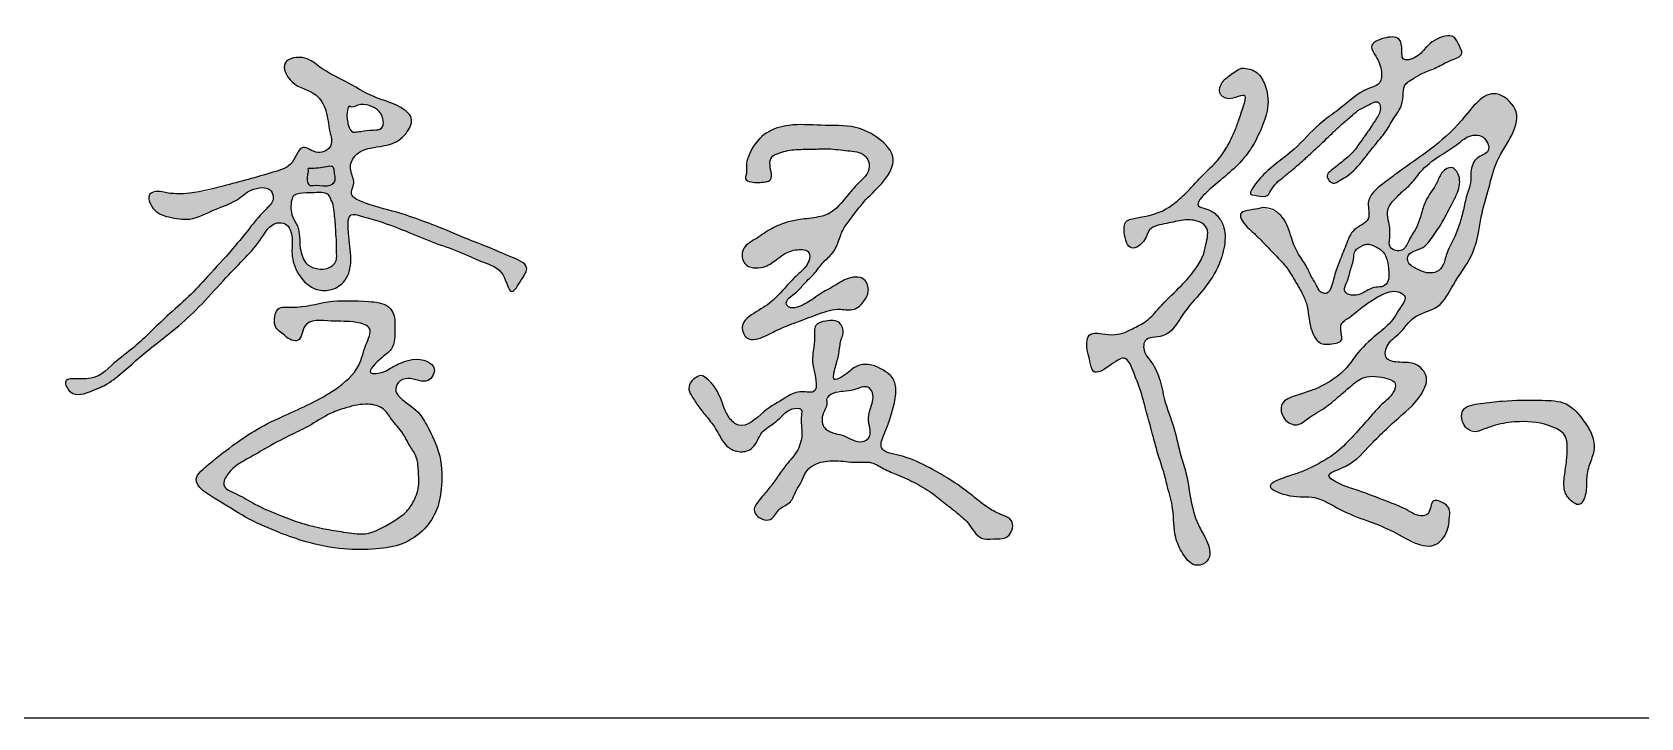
# Model space of a CAD drawing. Extents: x 30064 to 135164, y 17999 to 492668.
# Drawn here: x 110753 to 112421, y 274646 to 275357 of the extents above; entities that cross this region are included whole.
import ezdxf

# ---------------------------------------------------------------- set-up
doc = ezdxf.new("R2010")
doc.units = 0
doc.header["$LTSCALE"] = 1000
doc.header["$MEASUREMENT"] = 0
doc.layers.add('文字和字符', color=7, linetype='Continuous')

msp = doc.modelspace()

# ---------------------------------------------------------------- hatches: boundary and pattern name
at = {"layer": '文字和字符'}
h = msp.add_hatch(color=6, dxfattribs=at)
edge = h.paths.add_edge_path()
edge.add_spline(control_points=[(112016.4, 275190.5), (112016.5, 275190.7), (112029.6, 275211.2), (112044.3, 275221), (112066.4, 275238.3), (112085.2, 275261), (112113.3, 275279.3), (112131, 275296.8), (112152.2, 275301.9), (112152.8, 275318.3), (112148.3, 275329.3), (112137.8, 275343.6), (112154.7, 275351.3), (112171.9, 275352.8), (112173.8, 275339), (112172.8, 275324.9), (112191, 275330.7), (112197.8, 275340.7), (112209, 275350.3), (112227.4, 275356.5), (112232.3, 275343.2), (112238.5, 275331.7), (112220.4, 275326.9), (112209.3, 275319), (112195.7, 275315), (112185.7, 275308.5), (112174.5, 275302.6), (112175, 275289.6), (112173, 275278.7), (112165, 275268.1), (112158.1, 275254.6), (112145.6, 275240.2), (112133.1, 275223.3), (112121, 275209.4), (112109.6, 275203.3), (112101, 275197.1), (112093.7, 275207.5), (112102, 275214.7), (112111, 275221.8), (112122.9, 275231.3), (112130, 275242.4), (112136.2, 275250.7), (112141.7, 275258.8), (112147.3, 275267.4), (112152.4, 275276), (112148.6, 275287.2), (112137.2, 275279.7), (112128, 275276.2), (112119.7, 275268.1), (112111.1, 275261.4), (112103.1, 275253.5), (112095.2, 275246.2), (112087.1, 275238.2), (112077.6, 275229.9), (112069, 275221.5), (112060.1, 275214.1), (112050.2, 275205.7), (112039.8, 275198.3), (112034.6, 275185.4), (112025.2, 275185.2), (112016.4, 275190.4), (112016.4, 275190.5)], knot_values=[0, 0, 0, 0, 28.666202, 58.974239, 88.991361, 140.445622, 182.443945, 226.361589, 246.003405, 261.159642, 285.403493, 300.064839, 321.637432, 343.335684, 360.576762, 372.35608, 392.086641, 412.248863, 426.515031, 455.165125, 470.118963, 480.655269, 502.385008, 524.571649, 543.872014, 558.543079, 575.923356, 590.530581, 608.177969, 621.720424, 644.672751, 671.428143, 700.314854, 733.307285, 745.026327, 756.27632, 770.758758, 775.879479, 798.783005, 820.418083, 838.303351, 852.974217, 863.749723, 878.985175, 896.219108, 903.438329, 919.617985, 935.209773, 949.206114, 965.758141, 981.234157, 995.661007, 1010.855529, 1028.447768, 1048.105951, 1061.049743, 1076.480099, 1102.025547, 1114.040319, 1128.49753, 1139.678117, 1139.678117, 1139.678117, 1139.678117], degree=3, periodic=0)
h = msp.add_hatch(color=6, dxfattribs=at)
edge = h.paths.add_edge_path()
edge.add_spline(control_points=[(110889.9, 275190.6), (110890.2, 275190.5), (110926.8, 275187.3), (110957, 275199.7), (110995.3, 275208.5), (111024.7, 275218), (111031.5, 275243.8), (111048.8, 275227.6), (111066.7, 275237.7), (111060.4, 275256.4), (111059.8, 275274.1), (111047.4, 275296.8), (111023, 275298.1), (111008.4, 275328.3), (111037.4, 275332.9), (111053.9, 275317), (111079.5, 275305.9), (111107.2, 275287.6), (111133.1, 275282.2), (111149.6, 275267.4), (111142.2, 275250.6), (111123.8, 275236.3), (111100.3, 275238.6), (111084.8, 275226.3), (111081.6, 275212.8), (111089.4, 275201), (111081.2, 275187.4), (111104.2, 275175.9), (111127.6, 275171.8), (111158, 275160.9), (111181.8, 275151.8), (111203.9, 275142), (111226.9, 275133.5), (111245.8, 275125), (111270.7, 275115.2), (111260.5, 275099.8), (111248.5, 275079.2), (111243, 275111.3), (111219.7, 275117.5), (111195.7, 275129.8), (111167.8, 275138.6), (111141.2, 275150.4), (111115.9, 275159.8), (111098.7, 275164.6), (111080.6, 275170), (111080.8, 275145.5), (111084, 275129.4), (111083.6, 275110.3), (111077.4, 275097), (111064.8, 275088.1), (111044.9, 275088.2), (111028.5, 275103.8), (111021.3, 275124.8), (111024.2, 275142.6), (111019.2, 275158.4), (111000.4, 275160), (110990, 275138.5), (110971.6, 275119.9), (110949.8, 275097.2), (110927.8, 275072.4), (110904.2, 275050.5), (110877, 275029.8), (110854.2, 275010), (110832.9, 274991.8), (110814.8, 274984.1), (110794.8, 274976.7), (110782.7, 275000.5), (110818.3, 274992.5), (110835.8, 275012.6), (110864.9, 275033.4), (110888.4, 275058.8), (110915.7, 275081.3), (110937.3, 275105.7), (110959.8, 275129.2), (110979, 275153.9), (110992.8, 275170.5), (111004.9, 275181.3), (111000.9, 275197.4), (110979.3, 275194.7), (110964.9, 275180.1), (110941.6, 275173.2), (110919.4, 275160.3), (110895.5, 275164.2), (110878.9, 275169.8), (110868.5, 275192.4), (110889.8, 275190.6), (110889.9, 275190.6)], knot_values=[0, 0, 0, 0, 37.200114, 91.320491, 165.552277, 191.794321, 218.377312, 240.981666, 262.088012, 282.142005, 312.686531, 339.649791, 378.667629, 407.600467, 437.073636, 462.079158, 503.038538, 551.641933, 598.38254, 613.574993, 634.379376, 661.836336, 708.993627, 722.171326, 741.234276, 760.297225, 776.271776, 792.569008, 846.885535, 886.364067, 923.879172, 953.564578, 987.654437, 1022.983531, 1050.737693, 1069.313673, 1091.638002, 1119.125063, 1152.028231, 1189.926643, 1231.5094, 1273.175743, 1312.041059, 1340.553805, 1354.652933, 1375.412602, 1414.027671, 1435.47698, 1451.393633, 1473.994605, 1495.440379, 1528.930707, 1560.560192, 1583.420751, 1605.787661, 1617.314314, 1652.832859, 1689.166989, 1730.614602, 1782.406199, 1827.708188, 1864.317555, 1924.161807, 1954.751664, 1978.414961, 2009.901325, 2025.877661, 2056.206106, 2101.924511, 2138.940455, 2203.653812, 2245.874288, 2285.588792, 2339.12041, 2381.889891, 2414.291903, 2431.736174, 2443.518671, 2472.148613, 2496.841057, 2531.490224, 2570.411868, 2600.571575, 2626.813618, 2647.271258, 2667.490218, 2667.490218, 2667.490218, 2667.490218], degree=3, periodic=0)
edge = h.paths.add_edge_path(flags=16)
edge.add_spline(control_points=[(111025, 275187.4), (111025.1, 275187.5), (111037.2, 275190.7), (111046, 275189.7), (111054.2, 275190.8), (111060.9, 275188.3), (111062.9, 275183.5), (111065.8, 275178.1), (111066.3, 275170.4), (111067.5, 275162.1), (111068.2, 275153.8), (111068, 275147), (111069.4, 275138.9), (111068.5, 275131.5), (111069.4, 275124), (111068.5, 275117.6), (111063.3, 275113.2), (111056, 275109.9), (111046.5, 275111.2), (111037.1, 275115.6), (111033.3, 275124.3), (111030.8, 275133.4), (111030.9, 275144.2), (111029.3, 275155.8), (111023, 275164.4), (111021.2, 275173.8), (111022.1, 275180.9), (111023, 275185), (111025, 275187.4), (111025, 275187.4)], knot_values=[0, 0, 0, 0, 17.404746, 29.387846, 42.985867, 50.266335, 56.954161, 63.801774, 75.581128, 88.455483, 98.941086, 109.792245, 116.806441, 133.072793, 140.441564, 148.341049, 158.751059, 166.832285, 181.387675, 196.945751, 207.369773, 219.600317, 236.294444, 252.093415, 267.338386, 279.187562, 291.635416, 295.082405, 299.162326, 299.162326, 299.162326, 299.162326], degree=3, periodic=0)
edge = h.paths.add_edge_path(flags=16)
edge.add_spline(control_points=[(111083.2, 275279.6), (111083.2, 275279.6), (111094, 275281.5), (111100.7, 275281.3), (111108.2, 275278.6), (111112.3, 275275.3), (111115.7, 275271.5), (111116.9, 275266.4), (111118.1, 275261.4), (111115.1, 275255.1), (111105.1, 275255.2), (111097.2, 275253.9), (111090.4, 275253.3), (111084.6, 275251.7), (111080.8, 275259.3), (111080.3, 275266.3), (111078.4, 275272.5), (111083.1, 275279.7), (111083.2, 275279.6)], knot_values=[0, 0, 0, 0, 11.032394, 27.080246, 35.7167, 42.398017, 49.241922, 56.254438, 64.042896, 70.017142, 82.400073, 100.141744, 104.717416, 111.155207, 123.02071, 132.051492, 141.212423, 151.788927, 151.788927, 151.788927, 151.788927], degree=3, periodic=0)
h = msp.add_hatch(color=6, dxfattribs=at)
edge = h.paths.add_edge_path()
edge.add_spline(control_points=[(111998.6, 275314.2), (111998.4, 275314.1), (111977, 275296.6), (111994.8, 275283.3), (112014.6, 275297.1), (112008.2, 275276.8), (112004.6, 275266.1), (111998.9, 275250.4), (111991.5, 275235.7), (111980.1, 275220.2), (111966.5, 275208.6), (111955, 275195), (111943.9, 275184.1), (111926.8, 275170), (111908, 275165.2), (111885.3, 275162), (111885, 275146.7), (111890.5, 275126.8), (111908, 275139.3), (111910.9, 275155.3), (111930, 275157.7), (111945.5, 275162.2), (111960, 275162), (111974.5, 275154.3), (111970.6, 275137.7), (111967.1, 275122.9), (111958.1, 275108.4), (111943.5, 275091.7), (111925.1, 275075.3), (111910.7, 275057.1), (111894.9, 275049.5), (111882.1, 275042.9), (111867.4, 275042.3), (111845.5, 275047.9), (111846.6, 275026.4), (111850.2, 275015.9), (111852.7, 274998.6), (111871.5, 275011), (111885.4, 275021.8), (111892.8, 275011.3), (111896.2, 275000.7), (111902.2, 274986.9), (111908, 274964.6), (111914.3, 274942.1), (111920.3, 274918.6), (111926.4, 274901.8), (111930.8, 274882.6), (111937.6, 274860.5), (111936.3, 274835.7), (111945.3, 274816.1), (111954.8, 274803.7), (111966.3, 274803.6), (111977.2, 274811.9), (111971.8, 274829.2), (111961, 274846.2), (111953.7, 274870.4), (111951.4, 274896), (111942.7, 274920.8), (111938, 274946.8), (111927.1, 274972.6), (111923, 274997.1), (111915.3, 275013.7), (111905.5, 275023.7), (111904.5, 275041.5), (111932.6, 275038.2), (111945.2, 275065.4), (111966, 275086.7), (111982.8, 275110), (111990.2, 275134), (111990.8, 275153.7), (111982, 275167.4), (111973.1, 275173.4), (111956.6, 275176), (111974.6, 275194.7), (111988.1, 275204.8), (112005.2, 275220.1), (112018.4, 275236.6), (112027.6, 275256.1), (112036.4, 275278.2), (112033.5, 275300.2), (112024.4, 275315.4), (112013.7, 275318.7), (112006, 275320.5), (111998.7, 275314.3), (111998.6, 275314.2)], knot_values=[0, 0, 0, 0, 34.681641, 48.072065, 74.329964, 88.895095, 111.17035, 128.900452, 156.472867, 179.905372, 208.355087, 230.580725, 254.01719, 273.066721, 321.355231, 338.817261, 354.258199, 378.941826, 401.102047, 416.854172, 443.250134, 467.917341, 487.236589, 502.550058, 528.37671, 545.470375, 568.264653, 597.83009, 637.746529, 670.902739, 692.464096, 710.354936, 729.186846, 756.230528, 779.82652, 794.347921, 809.198107, 836.695152, 859.380582, 868.55181, 883.814404, 907.197348, 930.393917, 979.907693, 1004.230046, 1031.618366, 1054.147615, 1086.172461, 1127.622089, 1153.330618, 1177.300132, 1184.664421, 1199.389772, 1226.047392, 1247.395311, 1286.378592, 1328.318353, 1354.32781, 1395.269823, 1437.957794, 1469.914352, 1498.680239, 1511.344868, 1529.007775, 1555.105752, 1597.804477, 1639.655016, 1682.119963, 1714.682311, 1744.156119, 1760.024332, 1779.437309, 1790.885943, 1814.731193, 1846.001898, 1877.602297, 1905.335657, 1934.233701, 1967.004059, 2002.481722, 2023.475353, 2035.765847, 2047.212297, 2058.363573, 2058.363573, 2058.363573, 2058.363573], degree=3, periodic=0)
h = msp.add_hatch(color=6, dxfattribs=at)
edge = h.paths.add_edge_path()
edge.add_spline(control_points=[(112029.7, 275174.6), (112029.9, 275174.6), (112054.6, 275167.5), (112056.7, 275147), (112064, 275128.5), (112074.3, 275115.3), (112079.1, 275102.8), (112085.2, 275094.5), (112087.5, 275087.5), (112098.9, 275082.3), (112102.9, 275103.9), (112108.6, 275119), (112115.5, 275135.7), (112121.5, 275153.6), (112143.1, 275160.3), (112134.2, 275184.3), (112153.2, 275199), (112187.1, 275224.5), (112225.9, 275247.7), (112263.6, 275303.7), (112306.3, 275268.4), (112271.5, 275231.5), (112263.9, 275194.5), (112256, 275169.7), (112252.8, 275145.6), (112245.3, 275120.5), (112227.3, 275097.6), (112213.5, 275068.7), (112184.9, 275064.5), (112173.1, 275044.3), (112158.2, 275035.4), (112153.5, 275015.9), (112172.6, 275013.7), (112188, 275014.7), (112201.6, 275000.4), (112193.4, 274976.1), (112168.2, 274955.8), (112138.8, 274927.5), (112121.2, 274906.8), (112091, 274897.7), (112112.5, 274885.7), (112131.1, 274881), (112154.9, 274870.6), (112177.1, 274863.2), (112190.5, 274853), (112204.1, 274857.6), (112202.3, 274873.3), (112215.9, 274869.2), (112224.3, 274862.6), (112222.3, 274851.4), (112221.4, 274838.7), (112203.5, 274812.5), (112168, 274838.9), (112136.2, 274850.3), (112109.7, 274860.2), (112083.7, 274877.2), (112061.1, 274872.8), (112026.5, 274885.5), (112053.8, 274895.8), (112067.3, 274899.6), (112085.4, 274907.9), (112105.4, 274919), (112123.4, 274938.5), (112138.6, 274955), (112151.5, 274970.7), (112163.7, 274979.2), (112169, 274994.2), (112150.6, 274999.9), (112133.1, 275000.8), (112117.5, 274986.9), (112105.8, 274976.7), (112091.7, 274965.1), (112078.1, 274958.3), (112064.6, 274946.6), (112049.3, 274954.2), (112045.5, 274973.8), (112064.5, 274980), (112083.5, 274985.8), (112102.6, 274995.5), (112118, 275009.9), (112129.9, 275028.4), (112147.7, 275043.2), (112164.6, 275057.4), (112170.6, 275070.4), (112179.7, 275080.8), (112168.3, 275089.9), (112154.2, 275085.7), (112140.2, 275077.2), (112128.4, 275068.9), (112119.4, 275060.3), (112108.9, 275055.2), (112110.4, 275045.2), (112112.3, 275035.9), (112101.2, 275033.2), (112086.8, 275031), (112076.4, 275052.6), (112076.9, 275071), (112069.5, 275087), (112062.5, 275098.7), (112054.4, 275112.9), (112041.7, 275125.7), (112030.2, 275137.7), (112020.7, 275147.6), (112011.9, 275154.5), (112000.6, 275171.8), (112017.5, 275171.9), (112029.6, 275174.6), (112029.7, 275174.6)], knot_values=[0, 0, 0, 0, 27.432872, 59.395361, 85.693134, 109.085552, 128.362609, 140.996926, 151.763291, 157.712951, 186.698752, 208.876995, 234.201156, 260.084919, 284.937489, 307.779824, 344.178191, 370.603449, 488.346466, 550.578274, 584.928952, 664.213103, 704.923077, 747.845979, 770.989275, 806.181381, 854.934517, 893.286489, 930.483071, 961.790102, 984.548855, 1003.508451, 1024.718144, 1046.34914, 1071.076056, 1090.271471, 1144.396456, 1205.241891, 1253.920649, 1274.470919, 1294.501491, 1322.334343, 1367.576566, 1396.031299, 1422.826029, 1429.955148, 1450.476244, 1461.8652, 1477.100741, 1492.069997, 1504.375793, 1531.897919, 1602.108595, 1637.124251, 1679.750326, 1720.374244, 1756.060039, 1787.456838, 1814.277484, 1834.999527, 1853.438436, 1895.015251, 1930.254648, 1962.79728, 1989.05807, 2013.552032, 2026.034617, 2043.218025, 2076.933867, 2099.023719, 2126.230041, 2142.894352, 2174.050972, 2191.234509, 2210.914373, 2232.75608, 2256.675267, 2280.357753, 2319.727615, 2342.899389, 2367.60531, 2410.353703, 2439.962666, 2455.364827, 2473.851128, 2482.49724, 2507.041751, 2528.398061, 2552.516989, 2565.753289, 2581.839762, 2593.467441, 2605.690383, 2613.252568, 2635.359714, 2661.00506, 2697.047344, 2713.801275, 2733.175864, 2753.931383, 2781.462056, 2807.917281, 2823.476427, 2837.489503, 2858.153182, 2884.370537, 2892.288582, 2892.288582, 2892.288582, 2892.288582], degree=3, periodic=0)
edge = h.paths.add_edge_path(flags=16)
edge.add_spline(control_points=[(112164.9, 275182.4), (112164.8, 275182.3), (112155.7, 275170.1), (112161, 275157.9), (112161.6, 275145.9), (112158.7, 275131.6), (112175.5, 275127.4), (112180.3, 275141.9), (112188.8, 275152.8), (112193.4, 275167.1), (112197.9, 275184.3), (112209.1, 275197.1), (112213.8, 275211.6), (112225.7, 275219.2), (112235.3, 275205.5), (112232.1, 275191.8), (112226.1, 275180.2), (112219.9, 275168.8), (112214.9, 275157.5), (112205.4, 275145.5), (112198, 275131.2), (112178.4, 275128.8), (112179.7, 275115.1), (112189.4, 275110.9), (112199.7, 275105.9), (112216.3, 275108.2), (112218.8, 275128.3), (112228.3, 275143.4), (112233.9, 275159.1), (112237.6, 275174.1), (112240.4, 275187.9), (112245.4, 275200), (112244.2, 275212.9), (112248.7, 275227.4), (112267.2, 275231.6), (112258.6, 275252), (112240.5, 275249.2), (112228.4, 275237.6), (112210.6, 275227.6), (112193.9, 275214.7), (112182.6, 275197.8), (112173.7, 275191.9), (112165, 275182.5), (112164.9, 275182.4)], knot_values=[0, 0, 0, 0, 19.744507, 34.157131, 56.912893, 69.911234, 87.399526, 104.154629, 124.530072, 146.715715, 165.190697, 198.370593, 214.639562, 229.161561, 244.798567, 268.894407, 285.44538, 299.384274, 322.908118, 336.418052, 363.110061, 388.511726, 395.681319, 413.735699, 426.886572, 444.721671, 472.606193, 498.451489, 520.637008, 541.419327, 562.830776, 579.059192, 594.65128, 616.732747, 635.831876, 655.966223, 679.349301, 698.350322, 726.390651, 763.332051, 786.837613, 805.134121, 818.66464, 818.66464, 818.66464, 818.66464], degree=3, periodic=0)
edge = h.paths.add_edge_path(flags=16)
edge.add_spline(control_points=[(112133.2, 275135.5), (112133.1, 275135.5), (112122.1, 275130.3), (112124.5, 275118.9), (112119.3, 275109.9), (112117.9, 275099.7), (112114.1, 275094.1), (112113.4, 275086.4), (112123, 275082.1), (112134.2, 275086.2), (112144.1, 275093), (112154.5, 275091.7), (112160.8, 275100.3), (112159.4, 275111.1), (112158.1, 275122), (112153.2, 275130.5), (112145.2, 275134.3), (112140, 275138.2), (112133.3, 275135.5), (112133.2, 275135.5)], knot_values=[0, 0, 0, 0, 14.292967, 26.663458, 46.005146, 55.397894, 68.805265, 74.060786, 84.885427, 103.559239, 122.783611, 133.392057, 143.205535, 161.756698, 177.271697, 189.090572, 200.297464, 212.920328, 218.424594, 218.424594, 218.424594, 218.424594], degree=3, periodic=0)
h = msp.add_hatch(color=6, dxfattribs=at)
edge = h.paths.add_edge_path()
edge.add_spline(control_points=[(111494.1, 275211.9), (111494.1, 275212.1), (111496.5, 275238.8), (111513.2, 275252.9), (111540.9, 275262.5), (111571.9, 275258.9), (111604.9, 275260.9), (111631.2, 275248.2), (111651.7, 275226.4), (111636.8, 275200.2), (111618.1, 275184.7), (111605.5, 275167.4), (111594.6, 275154.3), (111589.6, 275141), (111585, 275127.4), (111573.2, 275118.7), (111565.1, 275106.3), (111554.5, 275096.9), (111546.4, 275086.8), (111538.8, 275082.3), (111534.1, 275076.2), (111538, 275069.6), (111549.9, 275071.5), (111559.7, 275077.7), (111571.9, 275086.5), (111584.4, 275092.8), (111597.6, 275102), (111616.6, 275104.7), (111622, 275087.9), (111615.8, 275076.8), (111605.9, 275066.8), (111588.1, 275070.9), (111569, 275064.7), (111549, 275056.7), (111529.5, 275050), (111514.1, 275041), (111494.2, 275034.3), (111485.9, 275055.3), (111504.9, 275067), (111523.9, 275078.8), (111536.7, 275095.5), (111550.1, 275107.8), (111558.6, 275116), (111560.8, 275130.7), (111544.6, 275131.9), (111533.8, 275127.5), (111523.1, 275119.1), (111511.3, 275110.8), (111490.1, 275112), (111487.9, 275133.6), (111504.1, 275142), (111517.9, 275152.4), (111533.9, 275159.4), (111550.9, 275162.7), (111565.6, 275163.9), (111584.7, 275169.1), (111597.1, 275185.6), (111610, 275200.4), (111621.1, 275210.4), (111621.6, 275221.9), (111614.5, 275232.4), (111597.7, 275233.4), (111580.1, 275236.1), (111561.3, 275234.9), (111543.6, 275235.5), (111529.7, 275232.3), (111518.8, 275227.6), (111517.3, 275216.4), (111522.6, 275203.1), (111509.6, 275200.6), (111502.5, 275200.8), (111490.2, 275202.7), (111494.1, 275211.8), (111494.1, 275211.9)], knot_values=[0, 0, 0, 0, 29.30094, 65.038017, 98.639858, 145.229586, 194.795516, 232.114749, 266.925891, 301.913022, 339.267477, 370.852415, 390.177296, 409.795645, 429.660369, 448.333163, 468.729795, 490.881928, 507.437968, 521.157629, 529.07634, 535.254347, 547.876184, 571.501508, 585.319952, 610.337259, 628.877614, 654.734455, 672.908705, 688.379255, 706.720612, 726.29753, 758.239497, 788.950264, 816.810279, 842.152582, 868.097908, 885.262369, 914.728674, 944.648733, 982.813695, 999.650213, 1020.22886, 1032.723569, 1049.493141, 1071.095002, 1083.923681, 1105.362623, 1132.075217, 1152.211283, 1174.931511, 1200.704595, 1226.158921, 1246.312234, 1272.681377, 1287.962092, 1326.688213, 1353.277295, 1371.722858, 1386.128581, 1396.514529, 1421.520631, 1449.460288, 1472.518928, 1499.291724, 1522.558099, 1533.076665, 1544.456492, 1567.099854, 1573.093813, 1593.678612, 1602.883204, 1613.437455, 1613.437455, 1613.437455, 1613.437455], degree=3, periodic=0)
h = msp.add_hatch(color=6, dxfattribs=at)
edge = h.paths.add_edge_path()
edge.add_spline(control_points=[(111016.1, 275041.2), (111016.2, 275041.1), (111034.7, 275030.4), (111032.6, 275061.7), (111065.5, 275055.4), (111084.1, 275057.7), (111108.4, 275050.8), (111097.1, 275029.9), (111093.4, 275006.5), (111061.1, 274979.2), (111023.5, 274962.9), (110988, 274946.5), (110961.7, 274928.7), (110942.3, 274913.2), (110913.7, 274890), (110951.2, 274868.4), (110976.4, 274851.6), (111008.4, 274837.8), (111040.6, 274826.4), (111074.4, 274819.6), (111108.1, 274819.8), (111137.9, 274824.2), (111160.4, 274839.3), (111174.6, 274861.4), (111178.9, 274889.3), (111177.5, 274919.6), (111165.2, 274944), (111153.6, 274965.4), (111138.4, 274973.1), (111128.8, 274984.2), (111132.3, 274994.6), (111146.3, 275000.5), (111162.6, 274989), (111172.7, 275005.6), (111161.3, 275020.4), (111140.6, 275016.8), (111125.8, 275008.5), (111117, 275003.2), (111096.4, 275000.5), (111115.3, 275019.5), (111129.4, 275028.5), (111129.5, 275048.2), (111129.6, 275063.7), (111119.8, 275076), (111094.3, 275077.8), (111060.8, 275079.4), (111032.3, 275069.5), (111007.1, 275072.9), (111004.1, 275059.4), (111004.3, 275049), (111016, 275041.3), (111016.1, 275041.2)], knot_values=[0, 0, 0, 0, 18.772704, 41.477809, 80.044627, 116.802218, 137.16377, 161.475231, 192.122008, 241.084265, 322.841358, 366.476474, 403.599349, 452.266279, 480.822437, 525.281218, 577.345985, 625.678179, 664.966098, 720.530015, 767.556127, 805.470545, 843.947055, 876.303707, 911.805465, 960.132454, 999.3713, 1024.963912, 1058.777917, 1069.239579, 1081.911788, 1097.237565, 1126.410668, 1144.842947, 1154.50106, 1197.467328, 1213.824352, 1225.506518, 1243.541639, 1270.934025, 1289.010321, 1319.830534, 1342.259698, 1352.785688, 1381.704372, 1440.604971, 1492.626113, 1513.017666, 1528.122336, 1540.553544, 1559.179396, 1559.179396, 1559.179396, 1559.179396], degree=3, periodic=0)
edge = h.paths.add_edge_path(flags=16)
edge.add_spline(control_points=[(110994.7, 274924.5), (110994.9, 274924.6), (111020.6, 274938.9), (111040.8, 274947.6), (111059.8, 274960.8), (111081, 274968), (111099.1, 274972.4), (111117.8, 274968), (111126.5, 274953.5), (111137.6, 274942), (111144.4, 274927.9), (111152.8, 274916.2), (111153.8, 274902.2), (111155.1, 274886.5), (111150.3, 274871.2), (111140.7, 274857.3), (111123.1, 274846.2), (111101.9, 274833.7), (111076.8, 274838.2), (111054.9, 274841.6), (111032.8, 274846.9), (111009.1, 274855.9), (110985.7, 274865.5), (110968.6, 274876.9), (110948.3, 274884.4), (110956.7, 274900.7), (110969.3, 274910.5), (110980.3, 274915.8), (110994.6, 274924.4), (110994.7, 274924.5)], knot_values=[0, 0, 0, 0, 40.204211, 70.058468, 108.464216, 130.884004, 163.643923, 185.732296, 204.334618, 231.03456, 252.428664, 268.982791, 289.824735, 309.33459, 334.505674, 354.736006, 378.254387, 420.802499, 451.909656, 480.365956, 514.245068, 545.922498, 586.383232, 616.269524, 639.057016, 655.457897, 678.34596, 704.341019, 720.45671, 720.45671, 720.45671, 720.45671], degree=3, periodic=0)
h = msp.add_hatch(color=6, dxfattribs=at)
edge = h.paths.add_edge_path()
edge.add_spline(control_points=[(111449.2, 274999.9), (111449.5, 274999.7), (111470.7, 274977.6), (111472, 274959.2), (111490.8, 274942.5), (111511.8, 274964.5), (111531.1, 274975.5), (111547.7, 274985.7), (111573.2, 274978.8), (111558.1, 275016.1), (111566.3, 275034.1), (111562.8, 275053.9), (111577.3, 275057.6), (111591.1, 275058.4), (111595.4, 275045.8), (111591, 275036.2), (111590.3, 275024.8), (111587.1, 275012.7), (111584.8, 275004.4), (111582.7, 274992.5), (111599.9, 275003.2), (111608.1, 275012), (111623.4, 275012.5), (111635, 275006.7), (111646.1, 274999.6), (111650.3, 274984.1), (111646.5, 274968.8), (111642.2, 274953), (111636.8, 274940.5), (111629.4, 274921.5), (111658.1, 274917.4), (111681.1, 274906.6), (111707.2, 274891.9), (111727.9, 274876.3), (111743.5, 274863.3), (111757.3, 274856.3), (111772.2, 274850.9), (111768, 274830.7), (111751.3, 274831.4), (111733.8, 274830), (111725.4, 274847.7), (111712.5, 274857.8), (111700.2, 274867.5), (111686.9, 274878.6), (111669.9, 274889.1), (111652.2, 274896.8), (111636, 274903.3), (111623.3, 274912), (111606.6, 274909.7), (111590, 274912.6), (111571, 274912.1), (111555.7, 274903.8), (111551.6, 274890.5), (111544.6, 274881.2), (111540.8, 274867.5), (111526.4, 274863.3), (111521.2, 274849.7), (111508.4, 274850.9), (111498.4, 274860.9), (111508.7, 274873), (111516.8, 274882.8), (111525.6, 274894.1), (111532.4, 274904.6), (111540, 274913.4), (111548, 274923.3), (111553.2, 274940.1), (111549.4, 274953.6), (111552.3, 274967.2), (111536.9, 274966.5), (111530, 274957.1), (111519.7, 274948.7), (111507.2, 274941.5), (111503.7, 274924.6), (111486.6, 274919.6), (111471, 274927), (111464.2, 274942.6), (111454.6, 274955.5), (111445.4, 274966.2), (111438.9, 274976.5), (111432.2, 274987), (111436.4, 274998.9), (111449.2, 274999.9), (111449.2, 274999.9)], knot_values=[0, 0, 0, 0, 39.878613, 71.084001, 88.571602, 128.557403, 167.51423, 188.674821, 208.323573, 251.533868, 286.022948, 304.040745, 319.866458, 339.38013, 355.294206, 363.866941, 383.035676, 402.399015, 414.36713, 422.122541, 442.348267, 461.81608, 481.686971, 497.958095, 516.551099, 533.839574, 560.727072, 581.394562, 601.159722, 620.894041, 649.426299, 690.673374, 738.289465, 770.144861, 799.264352, 821.404135, 836.808472, 857.647162, 880.926807, 898.121658, 926.751504, 950.035011, 967.352307, 991.998193, 1021.862108, 1050.46209, 1072.140687, 1094.880373, 1111.335022, 1139.52005, 1164.970822, 1190.259232, 1204.665599, 1221.240117, 1239.017221, 1259.177234, 1277.618397, 1289.978389, 1306.483927, 1324.261031, 1344.706721, 1362.799886, 1383.241029, 1396.927367, 1410.79459, 1436.58756, 1464.687551, 1472.224323, 1485.322698, 1508.470744, 1522.732623, 1540.039638, 1566.844928, 1584.840343, 1605.723939, 1632.903668, 1653.059236, 1673.030566, 1691.341619, 1704.216169, 1722.92022, 1735.167177, 1735.167177, 1735.167177, 1735.167177], degree=3, periodic=0)
edge = h.paths.add_edge_path(flags=16)
edge.add_spline(control_points=[(111577, 274975.6), (111577, 274975.7), (111588.6, 274988.8), (111602.2, 274981.6), (111618.9, 274991.9), (111625.8, 274981.8), (111624.9, 274973), (111621.4, 274964), (111619.5, 274953.9), (111622.3, 274945.5), (111622.4, 274938.8), (111619.2, 274933.4), (111610.8, 274930.6), (111602, 274934.8), (111593, 274939.2), (111583.1, 274940.6), (111571.7, 274946.5), (111571.9, 274962), (111578.3, 274967.6), (111577, 274975.6), (111577, 274975.6)], knot_values=[0, 0, 0, 0, 12.518583, 43.117128, 64.43384, 73.999097, 86.909074, 99.916825, 114.388405, 128.459585, 136.124934, 141.701946, 153.518143, 168.483557, 180.957273, 194.904784, 210.427714, 229.577537, 246.211116, 250.540926, 250.540926, 250.540926, 250.540926], degree=3, periodic=0)
h = msp.add_hatch(color=6, dxfattribs=at)
edge = h.paths.add_edge_path()
edge.add_spline(control_points=[(112253.1, 274942.8), (112253.3, 274942.9), (112276.3, 274951.8), (112298.1, 274953.3), (112324.1, 274951.4), (112343.8, 274940), (112345.1, 274924.8), (112344.2, 274910.7), (112341.5, 274895), (112340.8, 274880), (112347.6, 274870.8), (112359.1, 274863.1), (112365.4, 274879.8), (112364.1, 274893.1), (112367, 274908.4), (112374.2, 274922.6), (112371.5, 274939), (112361.1, 274955.3), (112345.8, 274974.2), (112312.8, 274975), (112283.1, 274975.1), (112256.8, 274971.6), (112233.6, 274969), (112233.4, 274944.6), (112252.9, 274942.8), (112253.1, 274942.8)], knot_values=[0, 0, 0, 0, 27.563865, 56.695241, 102.242536, 124.004216, 136.411448, 158.63331, 179.899671, 199.3513, 213.673571, 224.845605, 243.023995, 261.921703, 282.270986, 301.572813, 323.389476, 342.524862, 378.241957, 410.829433, 464.696782, 494.311037, 519.262799, 542.254368, 560.867544, 560.867544, 560.867544, 560.867544], degree=3, periodic=0)

# ---------------------------------------------------------------- linework, layer by layer
msp.add_line((105180.8, 274645.5), (113180.8, 274645.5))
at = {"layer": '文字和字符', "color": 6}
for points, start_tangent, end_tangent in [([(112016.4, 275190.5), (112028.4, 275207.3), (112044.9, 275221.7), (112061.7, 275235.3), (112088.1, 275261.3), (112112.1, 275279.7), (112138.1, 275297.7), (112150.6, 275304.5), (112152.2, 275315.3), (112146.2, 275331.7), (112141.8, 275341.4), (112154.6, 275350.2), (112170.2, 275349.4), (112173.4, 275337.4), (112174.6, 275328.9), (112188.6, 275331.3), (112199.1, 275341.4), (112207.1, 275347.9), (112227.4, 275351.4), (112233, 275342.2), (112235.5, 275335), (112222.2, 275326.5), (112208, 275319.3), (112195.1, 275314.1), (112185.9, 275308.8), (112176.2, 275300.9), (112174.6, 275290.5), (112171.8, 275278.1), (112166.6, 275269.9), (112158, 275255.7), (112146.2, 275240.5), (112133.3, 275224.1), (112116.5, 275207.3), (112109.3, 275202.9), (112101.7, 275200.1), (112096.1, 275208.9), (112098.5, 275211.7), (112111.3, 275222.1), (112122.9, 275232.5), (112130.5, 275242.9), (112136.7, 275251.5), (112141.1, 275257.9), (112147, 275267.1), (112151, 275278.9), (112149, 275283.7), (112137.7, 275280.5), (112127.8, 275275.2), (112120.1, 275268.7), (112111, 275261), (112102.9, 275253.4), (112095.3, 275246.2), (112087.5, 275238.7), (112078.1, 275230.1), (112067.7, 275220.5), (112060.6, 275214.5), (112052, 275207.4), (112038.8, 275194.5), (112034, 275187.3), (112023.6, 275186.9), (112016.4, 275190.5)], (0.427331, 0.904095), (0.427331, 0.904095)), ([(110889.9, 275190.6), (110916.7, 275189.6), (110954.8, 275197.8), (111006.3, 275212.2), (111022.8, 275221.5), (111034.1, 275236.9), (111049.6, 275231.8), (111063, 275239), (111062, 275253.4), (111057.8, 275275), (111047.5, 275291.5), (111022.8, 275304.9), (111015.6, 275324.5), (111036.2, 275329.6), (111051.7, 275320.3), (111077.4, 275305.9), (111108.3, 275289.4), (111139.2, 275276.1), (111146.4, 275267.8), (111142.3, 275253.4), (111126.9, 275241.1), (111093.9, 275232.8), (111086.7, 275226.6), (111083.6, 275213.3), (111086.7, 275199.9), (111084.6, 275188.5), (111093.9, 275181.3), (111131.3, 275169.8), (111158.3, 275160.7), (111183.5, 275150.9), (111203.2, 275142.6), (111226, 275133.6), (111249.5, 275123.7), (111266, 275112.3), (111260.8, 275100), (111250.5, 275087.6), (111241.2, 275105.1), (111221.3, 275117.9), (111196.2, 275128.7), (111168.1, 275139.1), (111140.3, 275150.4), (111114, 275160.1), (111094.3, 275165.9), (111084.2, 275167), (111081, 275152.4), (111083.6, 275124.7), (111082.4, 275109.3), (111077.4, 275099), (111064, 275089.7), (111048.6, 275089.7), (111030, 275105.1), (111022.8, 275126.8), (111022.8, 275143.2), (111015.6, 275157.7), (111007.4, 275158.7), (110989.4, 275140.4), (110972.3, 275120.6), (110951.7, 275099), (110926.3, 275071.6), (110902.3, 275049.5), (110881.7, 275033.1), (110848.7, 275005.3), (110831.2, 274991.9), (110815.7, 274984.7), (110793, 274983.6), (110787.9, 274993.9), (110809.5, 274997), (110838.2, 275013.2), (110859, 275030), (110893, 275061.9), (110915.6, 275082.3), (110935.2, 275103.1), (110961.1, 275131.7), (110980.6, 275155.6), (110996, 275173.1), (111003.2, 275183.4), (111001.2, 275191.6), (110980.6, 275192.7), (110965.8, 275182.8), (110943, 275172.6), (110916.7, 275162.8), (110895, 275164.9), (110878.6, 275174.1), (110875.5, 275188.5), (110889.9, 275190.6)], (0.971288, -0.237905), (0.971288, -0.237905)), ([(111998.6, 275314.2), (111984.6, 275293.5), (111992.3, 275287.6), (112011, 275290.3), (112009.2, 275280), (112004.1, 275264.7), (111999.6, 275252.8), (111990.5, 275235.1), (111980.4, 275221.6), (111965.8, 275207.2), (111955, 275195.4), (111942.9, 275183.6), (111932.1, 275175.1), (111899.1, 275164.1), (111887.3, 275159.8), (111885.6, 275148.8), (111893.2, 275132.8), (111906.7, 275141.2), (111911.8, 275151.4), (111929.6, 275158.2), (111947, 275161.6), (111960.9, 275160.7), (111970.2, 275154.8), (111970.2, 275136.2), (111966.9, 275124.3), (111958.7, 275110.1), (111944.8, 275093.9), (111924.5, 275073.5), (111907.6, 275056.6), (111894.1, 275049), (111882.2, 275043.9), (111868.7, 275043.1), (111849.2, 275042.2), (111847.5, 275025.3), (111850, 275015.2), (111853.4, 275005), (111872, 275011.8), (111887.3, 275017.7), (111891.5, 275012.6), (111895.7, 275002.5), (111901.8, 274986.8), (111906.4, 274970.7), (111915.8, 274936.3), (111920.4, 274919.4), (111926.4, 274900.5), (111930.5, 274884.8), (111935.7, 274862.4), (111938.9, 274832.7), (111946.4, 274815.7), (111959.1, 274804), (111964.4, 274804), (111972.9, 274810.4), (111970.8, 274829.5), (111963.6, 274843.1), (111954.9, 274869.8), (111949.5, 274899.5), (111944.2, 274917.5), (111937, 274946.1), (111927.4, 274975.4), (111921.8, 274997.7), (111912.4, 275016.2), (111907.1, 275023.6), (111907.1, 275036.3), (111925.1, 275041.6), (111946.4, 275063.9), (111965.5, 275087.2), (111982.4, 275112.7), (111989.3, 275135.1), (111988.1, 275156.3), (111982.1, 275166), (111970.2, 275173.4), (111962.5, 275176.3), (111971.4, 275191), (111988.5, 275205.6), (112005.2, 275221.1), (112017.6, 275236.8), (112027, 275255.4), (112034.2, 275277.9), (112030.8, 275303.2), (112021.9, 275315.4), (112013.6, 275318.6), (112005.4, 275318.6), (111998.6, 275314.2)], (-0.854695, -0.51913), (-0.854695, -0.51913)), ([(112029.7, 275174.6), (112047.8, 275166.5), (112058, 275145.9), (112065.1, 275128.3), (112074.1, 275114.1), (112080.3, 275101.7), (112085, 275093.9), (112089.1, 275087.3), (112093, 275085.5), (112103.4, 275103.5), (112108.6, 275118.7), (112115.3, 275135.6), (112124.4, 275151.9), (112138.5, 275163), (112138.5, 275179.4), (112154.7, 275200.1), (112169.9, 275211.5), (112235.4, 275265.4), (112271.2, 275292.5), (112290.5, 275277), (112272.2, 275222.9), (112263.5, 275194.9), (112255.7, 275165), (112252.8, 275148.5), (112245.1, 275124.4), (112226.7, 275094.4), (112210.3, 275072.2), (112186.1, 275060.6), (112170.7, 275044.2), (112159.1, 275032.6), (112157.1, 275019.1), (112171.6, 275014.2), (112187.1, 275012.3), (112198.7, 274998.8), (112195.8, 274985.3), (112169.7, 274956.3), (112138.1, 274925.8), (112110.5, 274904.3), (112097.6, 274896.8), (112109.1, 274888.1), (112128, 274881.3), (112158.5, 274869.7), (112177.4, 274861.8), (112195.5, 274855), (112200.2, 274857.1), (112206.3, 274870.5), (112214.4, 274869.2), (112222.5, 274861.8), (112222.5, 274851), (112221.1, 274842.2), (112209.6, 274826.1), (112161.1, 274840.2), (112137.7, 274849.8), (112109.4, 274861.6), (112082.8, 274873.9), (112057.2, 274875.9), (112036.9, 274886.1), (112053.8, 274895.5), (112068, 274900.2), (112080.1, 274905.6), (112105.7, 274921.1), (112123.8, 274938.9), (112139.5, 274956.4), (112152.3, 274970.3), (112164.4, 274983.1), (112166.5, 274991.9), (112155.7, 274998), (112131.4, 274997.3), (112118.6, 274987.9), (112103.7, 274975.1), (112094.3, 274967.6), (112075.4, 274955.5), (112064.6, 274949.4), (112051.8, 274955.5), (112049.1, 274971), (112063.9, 274979.8), (112080.1, 274985.2), (112105.1, 274998.7), (112117.2, 275010.1), (112128, 275024.3), (112150.4, 275045.5), (112165.4, 275060.6), (112171.2, 275070.1), (112176.3, 275082.3), (112171.7, 275086.5), (112154.1, 275084.9), (112140.7, 275077.3), (112126.7, 275067), (112119.3, 275061), (112110.5, 275053.4), (112110.5, 275045.1), (112110.1, 275036.3), (112105.1, 275034.2), (112089.1, 275034.2), (112079.1, 275049.7), (112074.3, 275075.2), (112069.6, 275086.3), (112062.7, 275098.4), (112054.8, 275111.1), (112041.6, 275125.9), (112028.3, 275139.7), (112020.4, 275147.6), (112013, 275154.5), (112006.1, 275167.7), (112024.1, 275173.5), (112029.7, 275174.6)], (0.998657, 0.051807), (0.998657, 0.051807)), ([(111083.2, 275279.6), (111091, 275280.8), (111102.6, 275280.4), (111108.4, 275278.1), (111112.2, 275275.2), (111115.3, 275271.4), (111116.9, 275266.6), (111117.4, 275261), (111115.5, 275257.1), (111106.8, 275255), (111094.1, 275253.7), (111090.8, 275253.3), (111086.2, 275252.9), (111081.2, 275259.8), (111080.1, 275266.2), (111079.8, 275272.8), (111083.2, 275279.6)], (0.61273, -0.790293), (0.61273, -0.790293)), ([(111494.1, 275211.9), (111498, 275232.6), (111514.9, 275252.1), (111537.8, 275259.9), (111571.4, 275260), (111607, 275257.7), (111631.2, 275246), (111645.9, 275225.7), (111636.4, 275202.4), (111617.8, 275182.9), (111603.5, 275165.2), (111595.3, 275153.9), (111589.7, 275141), (111583.6, 275128), (111574.1, 275118.5), (111564.9, 275107.1), (111553.8, 275095.6), (111545.6, 275086.9), (111537.9, 275080.7), (111535.2, 275075.7), (111537.4, 275071.8), (111546.4, 275071.4), (111561.6, 275079.1), (111569.8, 275084.8), (111585.4, 275093.8), (111597.1, 275100.3), (111615.7, 275100.1), (111620.2, 275087.8), (111615.7, 275077.6), (111605.5, 275069.2), (111591.4, 275069.2), (111568.9, 275064.4), (111548.1, 275056.6), (111529.4, 275049.3), (111513, 275041.3), (111494.4, 275039.5), (111489.6, 275050.9), (111504, 275066.5), (111521.7, 275078.8), (111540.6, 275098.8), (111549.4, 275107.2), (111558.4, 275119), (111558.7, 275128), (111546.9, 275131), (111532.2, 275125.9), (111524.7, 275120.5), (111511.2, 275113), (111492.3, 275116.6), (111490.5, 275131), (111502.8, 275141.8), (111518.4, 275151.9), (111535.2, 275159.2), (111549.4, 275162.2), (111568.3, 275164.9), (111578.8, 275168.2), (111598.9, 275187.5), (111611.7, 275201.7), (111620.1, 275212.1), (111620.4, 275222.5), (111616.2, 275228.7), (111598.9, 275233.6), (111578.8, 275235.5), (111562.2, 275235.2), (111542.9, 275234.6), (111526.6, 275230.8), (111520.1, 275226.9), (111518.3, 275218.9), (111517.7, 275202.6), (111513.5, 275201.4), (111498.7, 275201.4), (111492.8, 275204.4), (111494.1, 275211.9)], (-0.158954, 0.987286), (-0.158954, 0.987286)), ([(112164.9, 275182.4), (112158.4, 275169.8), (112159.8, 275159.5), (112160.7, 275143.1), (112161.2, 275133.8), (112173.4, 275130.5), (112180.4, 275140.3), (112187.9, 275153), (112193.5, 275167.9), (112197.7, 275180.6), (112209.9, 275201.1), (112215.5, 275211.4), (112224.9, 275216.1), (112232.3, 275207.7), (112230.9, 275190.4), (112225.8, 275179.6), (112221.1, 275170.7), (112213.1, 275155.8), (112207.5, 275147.8), (112194.9, 275133.3), (112179.4, 275123.5), (112179.9, 275118.4), (112190.2, 275110.4), (112199.1, 275107.1), (112211.7, 275109.5), (112220.2, 275127.7), (112228.1, 275144.5), (112233.7, 275159.5), (112237.5, 275174), (112241.2, 275189), (112244.5, 275200.2), (112245, 275211.4), (112251.5, 275225.9), (112262.8, 275233.9), (112257.6, 275247.5), (112240.8, 275247.5), (112229.7, 275239.4), (112212.8, 275228.4), (112192.4, 275211.2), (112181.6, 275198.1), (112171.8, 275189.4), (112164.9, 275182.4)], (-0.702795, -0.711393), (-0.702795, -0.711393)), ([(111039.7, 275215), (111047.7, 275215.5), (111056.6, 275216.6), (111063.8, 275217.4), (111065.4, 275216.7), (111066.5, 275213.1), (111067.4, 275206.7), (111067, 275201.6), (111063.6, 275198.5), (111058.1, 275197.2), (111045, 275197.7), (111041.1, 275197.7), (111038.5, 275205), (111039.2, 275210.5), (111039.4, 275213.3), (111039.7, 275215)], (0.999939, 0.01108), (0.999939, 0.01108)), ([(111025, 275187.4), (111037.3, 275189.9), (111045.9, 275190.1), (111055.7, 275189.9), (111060.5, 275187.7), (111062.9, 275183.6), (111065, 275179.1), (111066.4, 275170.7), (111067.5, 275161.5), (111068, 275153.9), (111068.3, 275146.1), (111068.9, 275141.1), (111068.9, 275129.4), (111069.1, 275124.1), (111068, 275118.5), (111062.7, 275113.2), (111057.3, 275111), (111046.9, 275111.7), (111037.2, 275117.3), (111033.7, 275123.9), (111031.4, 275132.4), (111030.6, 275144.4), (111028.4, 275155.6), (111023.3, 275165.4), (111021.7, 275173.8), (111022.5, 275182.7), (111023.3, 275185), (111025, 275187.4)], (0.909237, 0.416279), (0.909237, 0.416279)), ([(112133.2, 275135.5), (112124.8, 275129.5), (112123.2, 275120.8), (112119.3, 275107.4), (112117.7, 275100.8), (112114.1, 275091.9), (112114.1, 275088.1), (112120.7, 275083.9), (112133.8, 275086.7), (112146.6, 275092.1), (112154.2, 275093.1), (112158.8, 275098.4), (112159.4, 275111.8), (112157.2, 275122.8), (112152.6, 275129.9), (112145.8, 275134.3), (112137, 275136.7), (112133.2, 275135.5)], (-0.905829, -0.423645), (-0.905829, -0.423645)), ([(111016.1, 275041.2), (111028.9, 275037), (111036, 275051.7), (111063.3, 275057), (111089.7, 275055.5), (111103.1, 275049.3), (111099.3, 275032.2), (111092.1, 275011.3), (111067.4, 274986.1), (111015.1, 274959), (110987, 274945), (110964.6, 274930.3), (110936.9, 274908.8), (110923.4, 274893.2), (110946.3, 274870.9), (110978.5, 274851.6), (111010.3, 274837.4), (111037.1, 274828.2), (111076.5, 274820.7), (111110.3, 274820.7), (111137.1, 274826.1), (111160.1, 274841.6), (111172.7, 274861.2), (111177.7, 274886.3), (111174.8, 274921), (111163.5, 274947), (111153.4, 274962.4), (111134.6, 274977.9), (111130.4, 274984.2), (111132.9, 274992.9), (111143, 274997.5), (111163.9, 274995.5), (111170.2, 275007.2), (111166.4, 275013), (111135.4, 275013.4), (111125, 275008), (111117.5, 275004.2), (111104.5, 275003.4), (111116.2, 275019.3), (111125.8, 275028.1), (111129.5, 275050), (111127.2, 275066), (111122.4, 275071.9), (111102.3, 275077.2), (111059.8, 275076.8), (111022.7, 275071.4), (111008.2, 275069.3), (111004.5, 275059.1), (111006.1, 275050.3), (111016.1, 275041.2)], (0.708393, -0.705818), (0.708393, -0.705818)), ([(111449.2, 274999.9), (111466.9, 274977.2), (111476.1, 274956.7), (111486, 274948.9), (111511.5, 274962.4), (111534.9, 274977.9), (111549.1, 274983.6), (111563.2, 274983.6), (111562.5, 275014.7), (111564.6, 275039.5), (111565.8, 275052.4), (111576.3, 275057), (111590.2, 275055.2), (111594, 275044.4), (111592.3, 275038.5), (111589.9, 275024.9), (111586.7, 275011.3), (111584.6, 275002.9), (111584.3, 274997.3), (111597.9, 275002.6), (111609.4, 275010.6), (111623.7, 275011.3), (111634.5, 275006.8), (111645, 274998.4), (111648.8, 274986.5), (111646, 274967.4), (111641.8, 274953.1), (111636.6, 274939.8), (111633.8, 274925.9), (111652.6, 274917.5), (111680.2, 274906.6), (111709.9, 274889.3), (111728.4, 274875.7), (111745.1, 274863), (111759.3, 274855.7), (111768.7, 274849.8), (111766.2, 274835), (111749.9, 274831), (111737.6, 274832), (111723.7, 274847.3), (111711.4, 274858.7), (111701.6, 274866.5), (111687.7, 274877.5), (111669.4, 274888.8), (111650.6, 274897.4), (111636.4, 274903.8), (111621.5, 274910.5), (111609.6, 274910.5), (111589.3, 274912), (111571.1, 274910.5), (111555.7, 274900.7), (111551.3, 274891.3), (111545.4, 274880.9), (111539.4, 274869.6), (111527.6, 274861.2), (111518.7, 274851.3), (111509.8, 274851.8), (111501.9, 274860.7), (111507.8, 274872), (111517.2, 274883.4), (111525.1, 274893.8), (111533.6, 274905.8), (111539.9, 274913.4), (111545.9, 274921.4), (111551.3, 274939.2), (111550.8, 274959.4), (111550.8, 274964.9), (111541.4, 274965.8), (111528, 274955.9), (111520.1, 274949.4), (111510.3, 274941.7), (111499.9, 274925.4), (111487.6, 274921.4), (111473.7, 274927.3), (111462.9, 274943.6), (111454.5, 274955.5), (111445.4, 274966.7), (111438.1, 274977.7), (111434.2, 274986.1), (111440.6, 274997.9), (111449.2, 274999.9)], (0.847727, -0.530433), (0.847727, -0.530433)), ([(111577, 274975.6), (111583.5, 274981.8), (111605.2, 274985.6), (111620.4, 274988), (111624.5, 274982.5), (111624.5, 274973.2), (111621.8, 274964.2), (111620.4, 274953.9), (111622.1, 274943.9), (111621.8, 274938.4), (111619.7, 274934.9), (111611.8, 274931.8), (111601.5, 274935), (111593.2, 274938.6), (111583.5, 274941.1), (111574.2, 274947.3), (111573.5, 274961.1), (111577.3, 274972.5), (111577, 274975.6)], (0.146784, 0.989169), (0.146784, 0.989169)), ([(110994.7, 274924.5), (111020.2, 274938.2), (111039.5, 274947.8), (111063.5, 274961.5), (111078.7, 274967), (111102, 274970.7), (111117.2, 274965.9), (111125.7, 274955.6), (111137.6, 274940.4), (111145.3, 274927.1), (111151.3, 274916.7), (111153.8, 274901.9), (111154.2, 274887.9), (111149, 274870.5), (111140.5, 274858.6), (111126.8, 274848.7), (111098.7, 274836.5), (111076.3, 274838.2), (111056.1, 274841.6), (111032.5, 274847.5), (111011, 274855.3), (110984.3, 274867.2), (110965.5, 274877.5), (110952.1, 274887.1), (110956.2, 274898.2), (110968.4, 274909.3), (110984.7, 274918.6), (110994.7, 274924.5)], (0.864918, 0.501914), (0.864918, 0.501914)), ([(112253.1, 274942.8), (112273.1, 274949.7), (112295.3, 274952.6), (112329.8, 274947.1), (112343, 274936.9), (112344.7, 274927.5), (112343.9, 274910.5), (112341.7, 274894.3), (112342.6, 274879.4), (112349, 274870.4), (112356.7, 274866.6), (112363.9, 274878.5), (112364.8, 274893), (112367.8, 274908.3), (112372.4, 274922.4), (112370.3, 274939), (112363.1, 274951.8), (112343.5, 274971), (112318.7, 274974.8), (112277.4, 274974), (112254.8, 274971.4), (112236.9, 274964.6), (112239.4, 274947.1), (112253.1, 274942.8)], (0.929554, 0.368687), (0.929554, 0.368687))]:
    msp.add_spline(points, degree=3, dxfattribs=dict(at, start_tangent=start_tangent, end_tangent=end_tangent))

doc.saveas('drawing.dxf')
